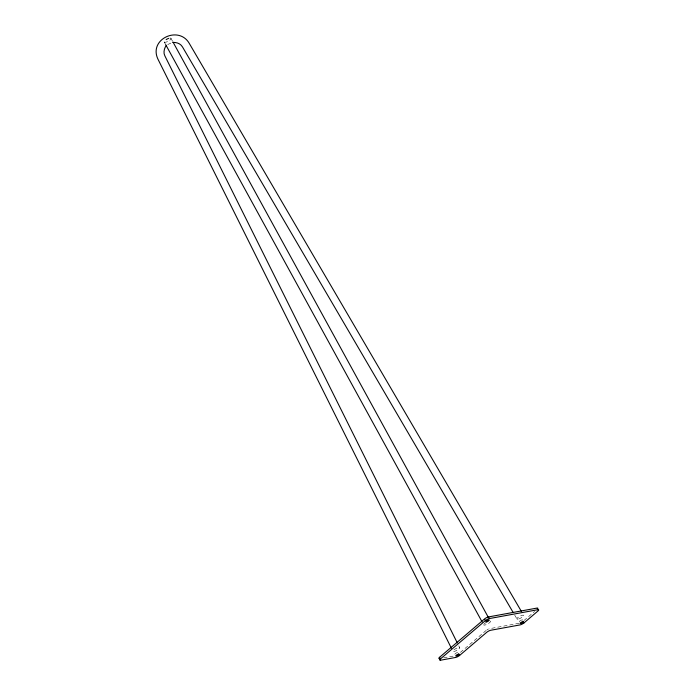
<?xml version="1.0" encoding="UTF-8"?>
<svg xmlns="http://www.w3.org/2000/svg" width="695" height="695" viewBox="0 0 695 695"><rect width="100%" height="100%" fill="white"/><g stroke="black" fill="none" stroke-linecap="round" stroke-linejoin="round"><path stroke-width="0.52" stroke-dasharray="3.48 2.61" d="M460.385 652.397L485.875 630.66A3.206 0.843 -28.4 0 1 486.735 630.018M523.961 620.548L534.629 611.452M167.721 44.55L171.891 42.63M519.113 623.285L489.897 628.619A3.206 0.843 -28.4 0 0 488.724 628.984M443.697 657.844L453.713 656.019M514.717 615.136L516.906 618.88M171.022 38.442L172.586 41.3M164.185 41.9L165.749 44.749M458.761 645.829L459.734 647.775A3.849 1.016 -28.4 0 1 454.712 651.302A3.849 1.016 -28.4 0 1 454.495 649.434A3.849 1.016 -28.4 0 1 459.734 647.775M490.227 621.078A3.849 1.016 -28.4 0 1 487.907 623.815A3.849 1.016 -28.4 0 1 483.703 624.814M483.911 624.275A3.849 1.016 -28.4 0 1 485.692 622.755M169.867 38.069A3.849 1.208 -28.7 0 1 170.171 39.832A3.849 1.208 -28.7 0 1 165.34 42.273A3.849 1.208 -28.7 0 1 165.036 40.51M486.995 629.852A3.206 0.843 -28.4 0 1 488.151 629.236M454.86 654.282A1.92 0.504 -28.4 0 1 456.155 653.065A1.92 0.504 -28.4 0 1 458.109 652.414M519.712 621.095A1.92 0.504 -28.4 0 1 521.875 619.94A1.92 0.504 -28.4 0 1 522.553 620.296M519.426 621.877A1.92 0.504 -28.4 0 1 519.374 621.452M518.722 618.95A3.849 1.016 -28.4 0 0 523.735 615.431A3.849 1.016 -28.4 0 0 518.505 617.082A3.849 1.016 -28.4 0 0 518.722 618.95"/><path stroke-width="1.04" d="M166.244 45.67C164.498 47.547 163.004 52.62 164.871 55.878L457.31 642.918M439.692 658.573A3.206 0.843 -28.4 0 1 439.544 657.305L484.502 618.958A3.206 0.843 -28.4 0 1 488.524 616.925L536.948 608.082A3.206 0.843 -28.4 0 1 537.661 608.768M537.826 609.715L489.41 618.559A3.206 0.843 -28.4 0 0 485.388 620.592L440.421 658.938A3.206 0.843 -28.4 0 0 440.569 660.207L455.599 657.461A3.206 0.843 -28.4 0 0 459.621 655.428L486.752 632.285A3.206 0.843 -28.4 0 1 490.783 630.252L519.999 624.918A3.206 0.843 -28.4 0 0 524.021 622.885L537.973 610.983A3.206 0.843 -28.4 0 0 537.826 609.715L537.235 608.62M172.794 42.36C177.025 42.352 180.526 43.611 182.507 46.965L513.075 612.33M521.545 611.678L189.214 43.307C178.745 25.211 148.461 39.146 157.93 59.118L451.446 648.313M173.107 42.247L488.446 617.56M165.749 44.749L482.139 621.964M523.726 622.338L524.021 622.885M488.524 616.925L489.115 618.011M484.797 619.497L485.388 620.592M459.326 654.89L459.621 655.428M439.544 657.305L440.126 658.391M439.987 659.121L440.569 660.207M166.14 39.641A3.849 1.208 -28.7 0 1 168.659 38.373M458.613 654.056L457.388 654.508A1.92 0.504 -28.4 0 0 455.816 656.019A1.92 0.504 -28.4 0 0 458.353 655.081A1.92 0.504 -28.4 0 0 458.613 654.056M486.761 621.869A1.92 0.504 -28.4 0 0 489.271 620.105A1.92 0.504 -28.4 0 0 486.656 620.93A1.92 0.504 -28.4 0 0 486.761 621.869M521.05 623.398A1.92 0.504 -28.4 0 0 523.552 621.643A1.92 0.504 -28.4 0 0 520.937 622.468A1.92 0.504 -28.4 0 0 521.05 623.398"/></g></svg>
